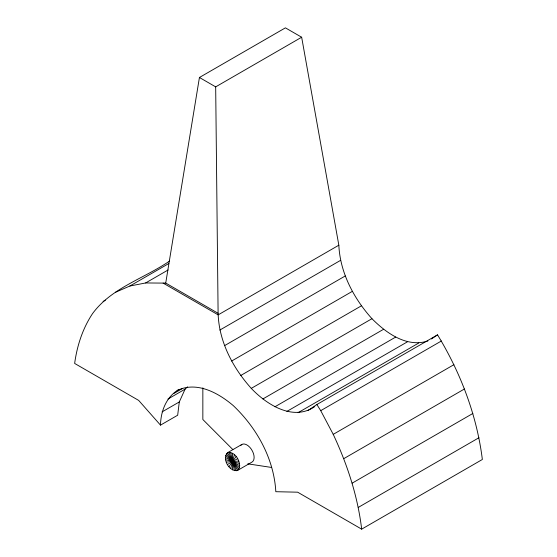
<?xml version="1.0" encoding="UTF-8"?>
<svg xmlns="http://www.w3.org/2000/svg" width="557" height="557" viewBox="0 0 557 557"><rect width="100%" height="100%" fill="white"/><g stroke="black" fill="none" stroke-linecap="round" stroke-linejoin="round"><path stroke-width="0.84" d="M187.549 386.864L185.084 389.148L179.291 401.959L177.676 415.216L160.5 425.13C160.743 411.282 166.216 396.925 178.609 389.656M240.708 445.509A10.172 5.876 60 0 1 251.318 449.2A10.172 5.876 60 0 1 252.022 462.073L237.637 470.38C229.47 472.343 221.686 458.85 227.458 452.757L241.849 444.451M239.496 467.734C240.659 461.071 235.026 451.038 227.458 452.757L237.637 470.38L239.496 467.734L225.599 455.41M314.789 406.582C293.24 421.572 266.643 404.626 251.277 388.375C233.091 368.128 219.444 342.458 218.163 314.872L218.107 313.306L165.728 283.067L199.434 77.486L285.414 27.85L301.657 37.228L338.837 245.198C340.125 272.777 353.772 298.448 371.958 318.701C386.189 333.016 406.707 347.833 427.894 340.988M230.689 468.521L234.413 454.623M228.948 466.689L236.147 456.455M169.565 261.073C144.075 278.528 111.456 287.837 92.546 313.605C82.638 328.533 77.068 345.772 74.645 363.436L138.672 400.406L160.5 425.13M308.042 410.481L316.863 404.521L437.544 334.848C460.618 372.779 476.855 415.285 482.355 459.476L361.674 529.15L297.647 492.186L275.819 491.706C273.967 458.745 256.868 427.964 233.174 405.524C218.135 392.769 196.767 381.002 177.133 390.513M431.452 338.962L437.544 334.848M199.434 77.486L215.677 86.871L301.657 37.228M103.087 301.476L105.336 300.181M115.591 292.23L129.858 286.02L168.834 263.517M129.858 286.02L145.635 282.956L168.123 269.971M338.837 245.198L218.163 314.872L163.117 283.095L145.635 282.956M219.841 330.064L340.522 260.384M224.575 345.639L345.256 275.966M174.062 393.353L182.278 388.612M231.635 361.047L352.316 291.367M167.915 399.063L185.084 389.148M162.115 411.874L179.291 401.959M240.687 375.522L361.368 305.849M251.277 388.375L371.958 318.701M262.883 398.958L383.564 329.284M274.949 406.77L395.63 337.096M286.883 411.414L407.564 341.74M298.099 412.674L418.78 342.994M227.458 464.503L237.637 458.634M316.863 404.521L320.728 410.662L441.409 340.981M361.674 529.15C357.733 496.183 347.29 464.336 333.232 434.356L453.913 364.682M343.773 458.655L464.454 388.981M352.17 483.149L472.851 413.475M358.269 507.42L478.95 437.739M226.316 462.129L238.779 461.015M163.117 283.095L165.728 283.067M247.788 463.842L271.531 467.448M225.599 459.706L239.496 463.431M225.355 457.415L239.74 465.722M232.854 449.59L202.845 419.498L202.845 387.86M226.316 453.816L238.779 469.321M320.728 410.662L333.232 434.356M228.948 452.298L236.147 470.839M230.689 452.472L234.413 470.672M215.677 86.871L218.107 313.306M232.548 453.259L232.548 469.878"/></g></svg>
